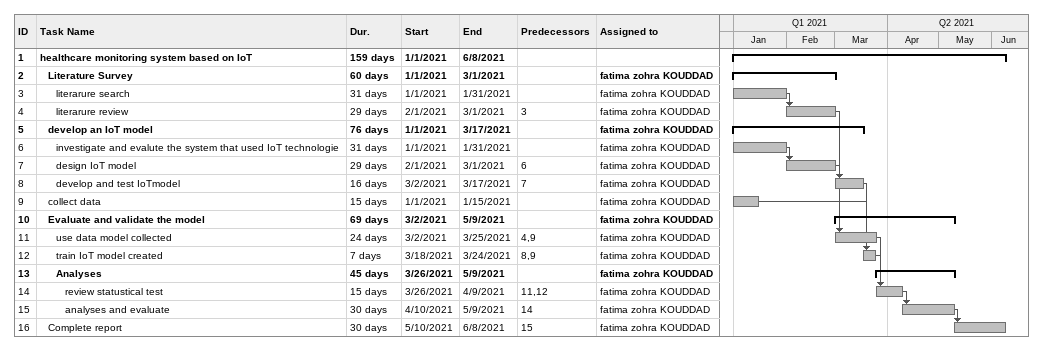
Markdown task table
| ID | Level | Task | Duration | Start | Finish | Predecessors | Resources |
|---|---|---|---|---|---|---|---|
| 1 | 1 | **healthcare monitoring system based on IoT** | 159d | 2021-01-01 | 2021-06-08 |  |  |
| 2 | 2 | **Literature Survey** | 60d | 2021-01-01 | 2021-03-01 |  | fatima zohra KOUDDAD |
| 3 | 3 | literarure search | 31d | 2021-01-01 | 2021-01-31 |  | fatima zohra KOUDDAD |
| 4 | 3 | literarure review | 29d | 2021-02-01 | 2021-03-01 | 3 | fatima zohra KOUDDAD |
| 5 | 2 | **develop an IoT model** | 76d | 2021-01-01 | 2021-03-17 |  | fatima zohra KOUDDAD |
| 6 | 3 | investigate and evalute the system that used IoT technologie | 31d | 2021-01-01 | 2021-01-31 |  | fatima zohra KOUDDAD |
| 7 | 3 | design IoT model | 29d | 2021-02-01 | 2021-03-01 | 6 | fatima zohra KOUDDAD |
| 8 | 3 | develop and test IoTmodel | 16d | 2021-03-02 | 2021-03-17 | 7 | fatima zohra KOUDDAD |
| 9 | 2 | collect data | 15d | 2021-01-01 | 2021-01-15 |  | fatima zohra KOUDDAD |
| 10 | 2 | **Evaluate and validate the model** | 69d | 2021-03-02 | 2021-05-09 |  | fatima zohra KOUDDAD |
| 11 | 3 | use data model collected | 24d | 2021-03-02 | 2021-03-25 | 4, 9 | fatima zohra KOUDDAD |
| 12 | 3 | train IoT model created | 7d | 2021-03-18 | 2021-03-24 | 8, 9 | fatima zohra KOUDDAD |
| 13 | 3 | **Analyses** | 45d | 2021-03-26 | 2021-05-09 |  | fatima zohra KOUDDAD |
| 14 | 4 | review statustical test | 15d | 2021-03-26 | 2021-04-09 | 11, 12 | fatima zohra KOUDDAD |
| 15 | 4 | analyses and evaluate | 30d | 2021-04-10 | 2021-05-09 | 14 | fatima zohra KOUDDAD |
| 16 | 2 | Complete report | 30d | 2021-05-10 | 2021-06-08 | 15 | fatima zohra KOUDDAD |
